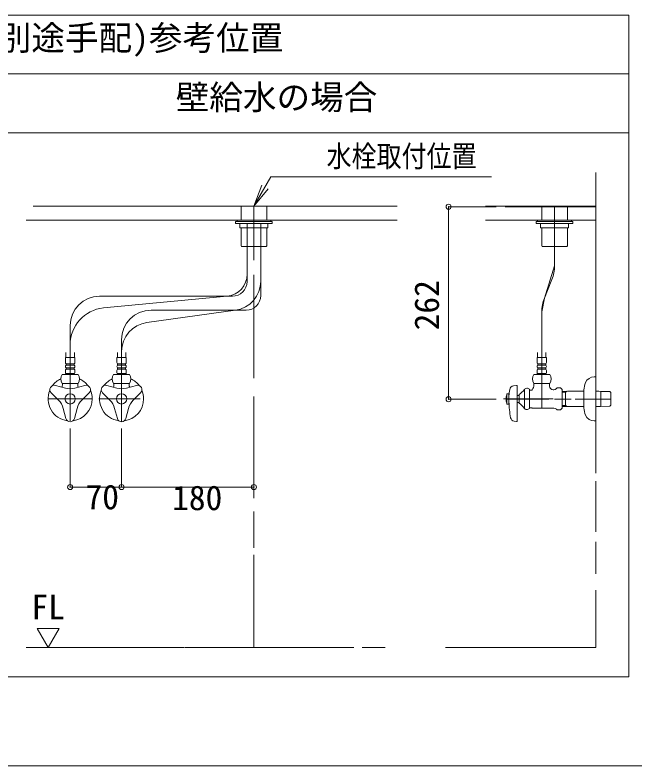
# Model space of a CAD drawing. Units: millimetres, scale not verified. Extents: x -1002 to 1011, y -687 to 676.
# Drawn here: x 354 to 723, y -687.1 to -240.3 of the extents above; entities that cross this region are included whole.
import ezdxf
from ezdxf.enums import TextEntityAlignment as Align

# ---------------------------------------------------------------- set-up
doc = ezdxf.new("R2010")
doc.units = ezdxf.units.MM
doc.header["$LTSCALE"] = 5
doc.header["$PDMODE"] = 32
doc.header["$PDSIZE"] = 3
doc.layers.add('F-0', color=7, linetype='Continuous', lineweight=15)
doc.styles.add('ＭＳ ゴシック', font='')
doc.styles.get('ＭＳ ゴシック').set_extended_font_data('MS Gothic')

msp = doc.modelspace()

# ---------------------------------------------------------------- linework, layer by layer
at = {"layer": 'F-0', "lineweight": 18}
for p, q in [((-24.461, -240.294), (719.289, -240.294)), ((-24.461, -275.294), (719.289, -275.294))]:
    msp.add_line(p, q, dxfattribs=at)
at = {"layer": 'F-0'}
for p, q in [((347.414, -310.294), (719.289, -310.294)), ((699.601, -333.919), (699.601, -354.32)), ((699.601, -333.919), (699.601, -398.138)), ((496.164, -354.044), (506.267, -336.544)), ((506.267, -336.544), (637.517, -336.544)), ((496.164, -354.044), (500.832, -341.584)), ((496.164, -354.044), (502.726, -342.678)), ((496.164, -354.044), (504.621, -343.771)), ((364.811, -354.044), (581.476, -354.044)), ((581.476, -354.044), (365.5, -354.044)), ((488.508, -354.044), (488.508, -362.357)), ((496.164, -354.068), (496.164, -386.081)), ((503.82, -362.357), (503.82, -354.044)), ((646.935, -354.32), (645.756, -354.32)), ((699.601, -354.32), (646.935, -354.32)), ((667.445, -362.357), (667.445, -354.044)), ((675.101, -389.471), (675.101, -354.044)), ((682.758, -354.044), (682.758, -362.357)), ((699.601, -354.32), (699.601, -379.163)), ((360.539, -362.357), (369.296, -362.357)), ((581.476, -362.357), (365.401, -362.357)), ((485.226, -363.232), (485.226, -364.325)), ((507.101, -363.232), (485.226, -363.232)), ((485.226, -364.325), (507.101, -364.325)), ((486.101, -362.357), (506.226, -362.357)), ((486.101, -363.232), (486.101, -362.357)), ((506.226, -363.232), (486.101, -363.232)), ((504.476, -364.325), (487.851, -364.325)), ((487.851, -364.325), (487.851, -366.95)), ((492.092, -394.512), (492.092, -364.211)), ((500.235, -398.624), (500.235, -364.365)), ((504.476, -366.95), (504.476, -364.325)), ((506.226, -362.357), (506.226, -363.232)), ((507.101, -364.325), (507.101, -363.232)), ((507.101, -363.888), (507.101, -364.325)), ((633.976, -362.357), (646.729, -362.357)), ((699.601, -362.357), (645.748, -362.357)), ((645.981, -362.357), (699.601, -362.357)), ((664.164, -364.325), (664.164, -363.232)), ((664.164, -363.232), (686.039, -363.232)), ((664.164, -363.888), (664.164, -364.325)), ((686.039, -364.325), (664.164, -364.325)), ((665.039, -362.357), (665.039, -363.232)), ((685.164, -362.357), (665.039, -362.357)), ((665.039, -363.232), (685.164, -363.232)), ((666.789, -364.325), (683.414, -364.325)), ((666.789, -366.95), (666.789, -364.325)), ((683.414, -364.325), (683.414, -366.95)), ((685.164, -363.232), (685.164, -362.357)), ((686.039, -363.232), (686.039, -364.325)), ((487.851, -366.95), (504.476, -366.95)), ((488.508, -366.95), (488.508, -377.625)), ((492.092, -394.512), (492.092, -366.95)), ((500.235, -398.624), (500.235, -366.95)), ((503.82, -377.625), (503.82, -366.95)), ((683.414, -366.95), (666.789, -366.95)), ((667.445, -377.625), (667.445, -366.95)), ((682.758, -366.95), (682.758, -377.625)), ((488.836, -377.954), (488.508, -377.625)), ((488.945, -378.063), (488.836, -377.954)), ((488.945, -378.063), (502.989, -378.063)), ((502.989, -378.063), (503.383, -378.063)), ((503.492, -377.954), (503.383, -378.063)), ((503.82, -377.625), (503.492, -377.954)), ((667.445, -377.625), (667.773, -377.954)), ((667.773, -377.954), (667.883, -378.063)), ((668.276, -378.063), (667.883, -378.063)), ((682.32, -378.063), (668.276, -378.063)), ((682.32, -378.063), (682.429, -377.954)), ((682.429, -377.954), (682.758, -377.625)), ((492.092, -398.828), (492.092, -394.512)), ((496.164, -394.935), (496.164, -456.414)), ((699.601, -393.256), (699.601, -410.235)), ((500.235, -407.21), (500.235, -398.624)), ((673.512, -397.656), (669.042, -408.736)), ((699.601, -405.965), (699.601, -422.568)), ((404.289, -407.578), (480.213, -407.578)), ((406.588, -414.597), (480.213, -407.578)), ((483.342, -407.578), (480.213, -407.578)), ((432.524, -423.213), (485.125, -415.96)), ((434.914, -415.96), (485.125, -415.96)), ((491.485, -415.96), (485.125, -415.96)), ((667.453, -416.921), (667.453, -474.138)), ((699.601, -415.69), (699.601, -507.812)), ((386.789, -425.078), (386.789, -436.373)), ((699.601, -431.819), (699.601, -512.769)), ((386.789, -436.373), (386.789, -481.698)), ((386.789, -436.373), (386.789, -481.698)), ((417.414, -433.46), (417.414, -440.549)), ((384.279, -441.015), (384.278, -444.038)), ((389.309, -444.038), (389.31, -441.015)), ((414.904, -441.015), (414.903, -444.038)), ((417.414, -440.549), (417.414, -482.232)), ((417.414, -440.549), (417.414, -482.232)), ((419.934, -444.038), (419.935, -441.015)), ((664.933, -444.038), (664.932, -441.015)), ((669.962, -441.015), (669.963, -444.038)), ((389.589, -444.038), (383.989, -444.038)), ((383.989, -444.038), (383.989, -446.991)), ((389.589, -446.991), (389.589, -444.038)), ((420.214, -444.038), (414.614, -444.038)), ((414.614, -444.038), (414.614, -446.991)), ((420.214, -446.991), (420.214, -444.038)), ((664.653, -444.038), (670.253, -444.038)), ((664.653, -446.991), (664.653, -444.038)), ((670.253, -444.038), (670.253, -446.991)), ((384.383, -447.757), (389.195, -447.757)), ((384.383, -448.632), (384.383, -447.757)), ((389.195, -448.632), (384.383, -448.632)), ((384.383, -450.163), (389.195, -450.163)), ((384.383, -451.038), (384.383, -450.163)), ((389.195, -451.038), (384.383, -451.038)), ((389.195, -447.757), (389.195, -448.632)), ((389.195, -450.163), (389.195, -451.038)), ((415.008, -447.757), (419.82, -447.757)), ((415.008, -448.632), (415.008, -447.757)), ((419.82, -448.632), (415.008, -448.632)), ((415.008, -450.163), (419.82, -450.163)), ((415.008, -451.038), (415.008, -450.163)), ((419.82, -451.038), (415.008, -451.038)), ((419.82, -447.757), (419.82, -448.632)), ((419.82, -450.163), (419.82, -451.038)), ((669.859, -447.757), (665.047, -447.757)), ((665.047, -447.757), (665.047, -448.632)), ((665.047, -448.632), (669.859, -448.632)), ((669.859, -450.163), (665.047, -450.163)), ((665.047, -450.163), (665.047, -451.038)), ((665.047, -451.038), (669.859, -451.038)), ((669.859, -448.632), (669.859, -447.757)), ((669.859, -451.038), (669.859, -450.163)), ((382.033, -454.1), (391.544, -454.1)), ((383.989, -451.804), (383.989, -453.225)), ((384.426, -453.663), (389.151, -453.663)), ((389.589, -453.225), (389.589, -451.804)), ((412.658, -454.1), (422.169, -454.1)), ((414.614, -451.804), (414.614, -453.225)), ((415.051, -453.663), (419.776, -453.663)), ((420.214, -453.225), (420.214, -451.804)), ((672.209, -454.1), (662.697, -454.1)), ((664.653, -453.225), (664.653, -451.804)), ((669.815, -453.663), (665.09, -453.663)), ((670.253, -451.804), (670.253, -453.225)), ((699.601, -455.544), (698.726, -455.544)), ((699.601, -455.544), (699.601, -481.663)), ((391.544, -459.482), (382.033, -459.482)), ((382.195, -459.482), (382.195, -460.362)), ((382.195, -459.482), (382.703, -459.482)), ((382.703, -459.482), (390.874, -459.482)), ((390.874, -459.482), (391.383, -459.482)), ((391.383, -459.482), (391.383, -460.362)), ((422.169, -459.482), (412.658, -459.482)), ((412.82, -459.482), (412.82, -460.362)), ((412.82, -459.482), (413.328, -459.482)), ((413.328, -459.482), (421.499, -459.482)), ((421.499, -459.482), (422.008, -459.482)), ((422.008, -459.482), (422.008, -460.362)), ((662.697, -459.482), (672.209, -459.482)), ((662.859, -459.482), (663.367, -459.482)), ((662.859, -459.482), (662.859, -460.362)), ((663.367, -459.482), (671.538, -459.482)), ((671.538, -459.482), (672.047, -459.482)), ((377.996, -460.665), (383.958, -462.262)), ((395.582, -460.665), (389.62, -462.262)), ((391.383, -460.362), (391.383, -461.013)), ((408.621, -460.665), (414.583, -462.262)), ((426.207, -460.665), (420.245, -462.262)), ((422.008, -460.362), (422.008, -461.013)), ((650.627, -460.88), (652.547, -460.61)), ((652.797, -460.827), (652.797, -481.98)), ((657.141, -464.874), (657.141, -462.944)), ((660.234, -474.388), (660.234, -462.951)), ((661.506, -463.419), (661.725, -463.2)), ((674.234, -463.2), (674.636, -463.2)), ((676.64, -462.102), (676.182, -462.56)), ((678.714, -462.102), (676.64, -462.102)), ((678.714, -462.102), (679.703, -463.091)), ((679.703, -474.247), (679.703, -463.091)), ((679.703, -464.234), (681.89, -464.187)), ((682.594, -464.163), (681.672, -464.696)), ((681.672, -464.187), (681.672, -473.151)), ((681.89, -464.187), (682.813, -464.163)), ((692.601, -463.33), (692.601, -474.008)), ((699.601, -464.163), (701.53, -464.163)), ((701.53, -464.163), (702.453, -464.187)), ((702.453, -464.187), (708.07, -464.307)), ((702.672, -464.696), (702.672, -464.187)), ((708.07, -464.307), (708.578, -464.843)), ((373.664, -468.669), (399.914, -468.669)), ((399.914, -468.669), (373.664, -468.669)), ((375.46, -465.057), (379.825, -469.421)), ((398.117, -465.057), (393.753, -469.421)), ((403.848, -468.669), (407.041, -468.669)), ((404.289, -468.669), (428.488, -468.669)), ((406.085, -465.057), (410.45, -469.421)), ((428.742, -465.057), (424.378, -469.421)), ((496.164, -467.235), (496.164, -527.731)), ((674.34, -468.669), (644.739, -468.669)), ((646.759, -465.607), (646.615, -466.154)), ((646.759, -465.607), (647.984, -465.607)), ((646.759, -465.607), (646.759, -471.732)), ((671.789, -468.921), (646.759, -468.921)), ((647.984, -471.732), (647.984, -465.607)), ((652.797, -466.591), (654.109, -466.591)), ((654.109, -466.044), (654.109, -471.294)), ((657.141, -464.874), (657.141, -472.465)), ((685.014, -468.921), (675.046, -468.921)), ((679.703, -464.749), (681.672, -464.701)), ((708.578, -468.921), (687.386, -468.921)), ((702.672, -473.151), (702.672, -464.696)), ((708.578, -464.844), (708.578, -464.843)), ((708.578, -465.06), (708.578, -464.844)), ((708.578, -472.279), (708.578, -465.06)), ((654.109, -470.747), (652.797, -470.747)), ((681.672, -472.637), (679.703, -472.59)), ((681.89, -473.151), (679.703, -473.104)), ((681.672, -472.643), (682.594, -473.175)), ((682.813, -473.175), (681.89, -473.151)), ((692.172, -473.175), (682.813, -473.175)), ((692.601, -473.175), (692.172, -473.175)), ((701.53, -473.175), (699.601, -473.175)), ((702.453, -473.151), (701.53, -473.175)), ((708.07, -473.031), (702.453, -473.151)), ((708.578, -472.495), (708.07, -473.031)), ((708.578, -472.494), (708.578, -472.279)), ((708.578, -472.495), (708.578, -472.494)), ((384.253, -480.286), (382.656, -474.324)), ((389.324, -480.286), (390.922, -474.324)), ((414.878, -480.286), (413.281, -474.324)), ((419.949, -480.286), (421.547, -474.324)), ((660.234, -473.919), (660.89, -473.919)), ((660.89, -473.919), (661.506, -473.919)), ((661.506, -473.919), (661.725, -474.138)), ((661.725, -474.138), (674.636, -474.138)), ((676.64, -475.237), (676.182, -474.779)), ((651.141, -481.999), (652.547, -482.197)), ((496.164, -497.728), (496.164, -525.271)), ((699.601, -517.535), (699.601, -547.847)), ((496.164, -535.6), (496.164, -557.265)), ((699.601, -553.757), (699.601, -572.706)), ((496.164, -561.535), (496.164, -616.544)), ((699.601, -582.543), (699.601, -616.544)), ((367.101, -605.178), (380.226, -605.178)), ((373.664, -616.544), (367.101, -605.178)), ((380.226, -605.178), (373.664, -616.544)), ((360.539, -616.544), (433.385, -616.544)), ((373.664, -616.544), (425.187, -616.544)), ((433.385, -616.544), (454.903, -616.544)), ((435.434, -616.544), (444.998, -616.544)), ((455.244, -616.544), (553.502, -616.544)), ((464.466, -616.544), (555.609, -616.544)), ((560.573, -616.544), (574.337, -616.544)), ((610.2, -616.544), (699.601, -616.544)), ((633.976, -616.544), (699.601, -616.544)), ((-1002.086, -687.064), (1002.034, -687.064))]:
    msp.add_line(p, q, dxfattribs=at)
at = {"layer": 'F-0', "color": 4, "lineweight": 9}
for p, q in [((612.015, -354.32), (612.015, -468.921)), ((612.015, -354.32), (640.345, -354.32)), ((612.015, -468.921), (640.345, -468.921)), ((386.789, -521.131), (386.789, -486.309)), ((417.414, -521.131), (417.414, -486.309)), ((496.164, -521.131), (496.164, -486.309)), ((386.789, -521.131), (417.414, -521.131)), ((417.414, -521.131), (496.164, -521.131))]:
    msp.add_line(p, q, dxfattribs=at)
at = {"layer": 'F-0', "lineweight": 18}
msp.add_lwpolyline([(719.289, -240.294), (719.289, -634.044), (347.414, -634.044)], dxfattribs=at)
at = {"layer": 'F-0'}
for points in [[(633.976, -354.044), (646.696, -354.044), (699.601, -354.044)], [(667.453, -474.138), (667.453, -416.921), (669.042, -408.736), (675.101, -389.471), (675.101, -354.044)], [(503.383, -378.063), (503.339, -378.063), (495.289, -378.063)], [(667.883, -378.063), (667.926, -378.063), (675.976, -378.063)], [(384.383, -453.663), (384.164, -453.882), (384.164, -454.1)], [(389.414, -454.1), (389.414, -453.882), (389.195, -453.663)], [(415.008, -453.663), (414.789, -453.882), (414.789, -454.1)], [(420.039, -454.1), (420.039, -453.882), (419.82, -453.663)], [(664.828, -454.1), (664.828, -453.882), (665.047, -453.663)], [(669.859, -453.663), (670.078, -453.882), (670.078, -454.1)], [(672.047, -459.482), (672.047, -460.362), (672.047, -461.013)], [(661.506, -463.419), (660.89, -463.419), (660.234, -463.419)], [(682.813, -464.163), (692.172, -464.163), (692.601, -464.163)], [(647.984, -471.732), (646.759, -471.732), (646.641, -471.294)], [(657.141, -472.465), (657.141, -474.138), (657.141, -474.284)], [(679.703, -474.247), (678.714, -475.237), (676.64, -475.237)], [(698.726, -481.794), (699.601, -481.794), (699.601, -481.663)]]:
    msp.add_lwpolyline(points, dxfattribs=at)
for centre in [(386.789, -468.669), (417.414, -468.669)]:
    msp.add_circle(centre, 3.062, dxfattribs=at)
for centre, radius, start, end in [((653.226, -389.471), 21.875, 338.02737, 0), ((478.967, -394.512), 13.125, 275.44583, 360), ((483.342, -398.828), 8.75, 270, 0), ((482.735, -398.624), 17.5, 277.84996, 0), ((404.289, -425.078), 17.5, 90, 180), ((491.485, -407.21), 8.75, 270, 0), ((689.328, -416.921), 21.875, 158.02737, 180), ((408.664, -436.373), 21.875, 95.44583, 180), ((434.914, -433.46), 17.5, 90, 180), ((434.914, -440.549), 17.5, 97.84996, 180), ((384.93, -446.991), 0.941, 180, 234.43222), ((384.93, -449.397), 0.941, 125.56778, 234.43222), ((384.93, -451.804), 0.941, 125.56778, 180), ((388.648, -446.991), 0.941, 305.56778, 0), ((388.648, -449.397), 0.941, 305.56778, 54.43222), ((388.648, -451.804), 0.941, 0, 54.43222), ((415.555, -446.991), 0.941, 180, 234.43222), ((415.555, -449.397), 0.941, 125.56778, 234.43222), ((415.555, -451.804), 0.941, 125.56778, 180), ((419.273, -446.991), 0.941, 305.56778, 0), ((419.273, -449.397), 0.941, 305.56778, 54.43222), ((419.273, -451.804), 0.941, 0, 54.43222), ((665.594, -446.991), 0.941, 180, 234.43222), ((665.594, -449.397), 0.941, 125.56778, 234.43222), ((665.594, -451.804), 0.941, 125.56778, 180), ((669.312, -446.991), 0.941, 305.56778, 0), ((669.312, -449.397), 0.941, 305.56778, 54.43222), ((669.312, -451.804), 0.941, 0, 54.43222), ((386.023, -456.791), 4.812, 146.00705, 213.99295), ((384.426, -453.225), 0.438, 180, 270), ((389.151, -453.225), 0.438, 270, 0), ((387.554, -456.791), 4.812, 326.00705, 33.99295), ((416.648, -456.791), 4.812, 146.00705, 213.99295), ((415.051, -453.225), 0.438, 180, 270), ((419.776, -453.225), 0.438, 270, 0), ((418.179, -456.791), 4.812, 326.00705, 33.99295), ((666.687, -456.791), 4.812, 146.00705, 213.99295), ((665.09, -453.225), 0.438, 180, 270), ((669.815, -453.225), 0.438, 270, 0), ((668.218, -456.791), 4.812, 326.00705, 33.99295), ((698.726, -461.232), 5.688, 90, 156.44354), ((386.789, -468.669), 13.125, 115.15066, 143.05689), ((386.789, -468.669), 13.125, 36.94311, 64.84934), ((417.414, -468.669), 13.125, 115.15066, 143.05689), ((417.414, -468.669), 13.125, 36.94311, 64.84934), ((703.539, -463.33), 10.938, 156.44354, 180), ((386.789, -468.669), 13.125, 156.94311, 263.05689), ((377.317, -463.2), 2.625, 75, 225), ((378.076, -460.362), 4.119, 340.64106, 0), ((386.789, -451.698), 10.938, 255, 285), ((393.57, -461.013), 2.188, 180, 199.83613), ((396.261, -463.2), 2.625, 315, 105), ((386.789, -468.669), 13.125, 0, 23.05689), ((417.414, -468.669), 13.125, 156.94311, 263.05689), ((407.942, -463.2), 2.625, 75, 225), ((408.701, -460.362), 4.119, 340.64106, 0), ((417.414, -451.698), 10.938, 255, 285), ((424.195, -461.013), 2.188, 180, 199.83613), ((426.886, -463.2), 2.625, 315, 105), ((417.414, -468.669), 13.125, 0, 23.05689), ((680.758, -468.51), 32.812, 170.40851, 177.22136), ((650.993, -463.48), 2.625, 98.00409, 170.40851), ((652.578, -460.827), 0.219, 0, 98.00409), ((648.244, -457.335), 10.5, 303.95919, 326.04081), ((658.703, -464.513), 2.188, 45.573, 143.1301), ((658.74, -460.362), 4.119, 316.4444, 0), ((674.234, -461.013), 2.188, 180, 270), ((674.636, -461.013), 2.188, 270, 315), ((386.789, -468.669), 13.125, 276.94311, 0), ((417.414, -468.669), 13.125, 276.94311, 0), ((657.259, -468.669), 10.938, 166.70293, 180), ((657.259, -468.669), 10.938, 180, 193.29707), ((372.091, -477.155), 10.938, 15, 45), ((401.487, -477.155), 10.938, 135, 165), ((402.716, -477.155), 10.938, 15, 45), ((432.112, -477.155), 10.938, 135, 165), ((657.259, -468.669), 10.938, 193.29707, 193.88654), ((713.609, -468.669), 65.648, 181.52753, 189.8029), ((648.244, -480.003), 10.5, 33.95919, 56.04081), ((658.703, -472.825), 2.188, 216.8699, 314.427), ((674.636, -476.325), 2.188, 45, 90), ((703.539, -474.008), 10.938, 180, 203.55646), ((386.789, -479.607), 2.625, 195, 345), ((417.414, -479.607), 2.625, 195, 345), ((651.506, -479.399), 2.625, 189.8029, 262), ((652.578, -481.98), 0.219, 262, 0), ((698.726, -476.107), 5.688, 203.55646, 270)]:
    msp.add_arc(centre, radius, start, end, dxfattribs=at)
at = {"layer": 'F-0', "color": 6}
for p in [(612.015, -354.32), (612.015, -468.921), (386.789, -521.131), (417.414, -521.131), (496.164, -521.131)]:
    msp.add_point(p, dxfattribs=at)

# ---------------------------------------------------------------- texts
at = {"layer": 'F-0', "style": 'ＭＳ ゴシック'}
for s, p in [('止水栓(別途手配)参考位置', (273.733, -265.61)), ('壁給水の場合', (449.618, -300.939)), ('70', (395.931, -538.761)), ('180', (447.451, -539.252)), ('FL', (363.732, -604.157))]:
    msp.add_text(s, height=14.66, dxfattribs=at).set_placement(p, align=Align.BOTTOM_LEFT)
at = {"layer": 'F-0', "style": 'ＭＳ ゴシック', "width": 0.85}
msp.add_text('水栓取付位置', height=12.83, dxfattribs=at).set_placement((539.418, -334.511), align=Align.BOTTOM_LEFT)
at = {"layer": 'F-0', "style": 'ＭＳ ゴシック'}
msp.add_text('262', height=14.66, rotation=90, dxfattribs=at).set_placement((610.72, -427.925), align=Align.BOTTOM_LEFT)

doc.saveas('drawing.dxf')
